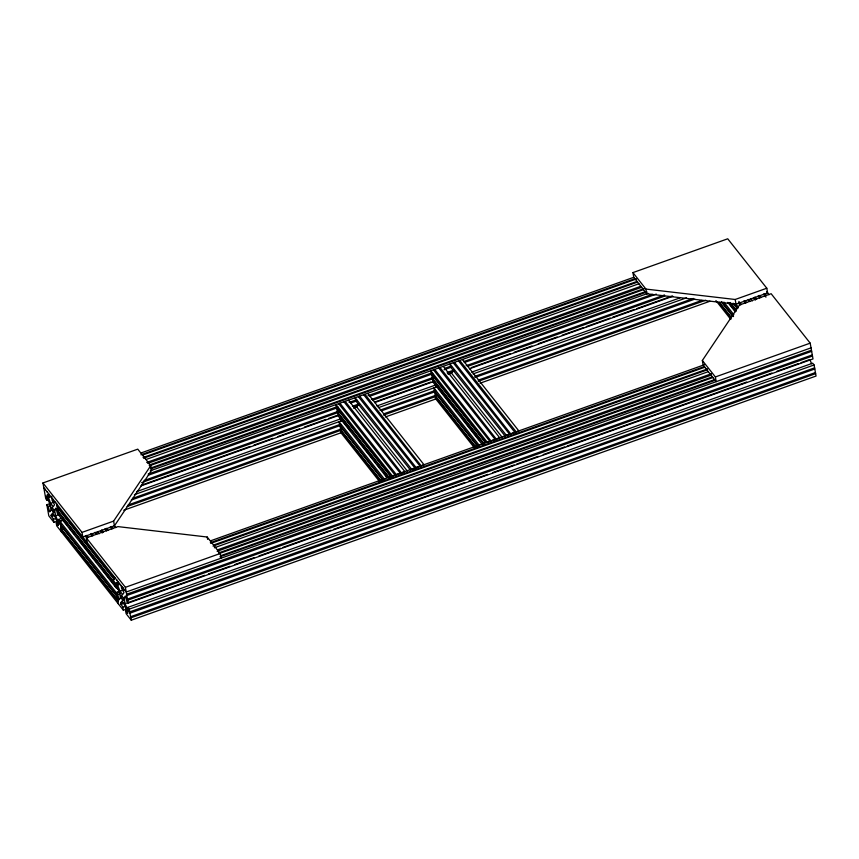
<?xml version="1.0" encoding="UTF-8"?>
<svg xmlns="http://www.w3.org/2000/svg" width="859" height="859" viewBox="0 0 859 859"><rect width="100%" height="100%" fill="white"/><g stroke="black" fill="none" stroke-linecap="round" stroke-linejoin="round"><path stroke-width="1.29" d="M118.317 603.813L116.781 595.534M401.647 473.126L345.243 401.4L344.717 402.237L343.987 401.851L400.519 473.524L401.572 473.288M421.404 466.083L365.011 394.356L364.484 395.183L363.744 394.807L420.287 466.48M491.198 441.193L434.794 369.477L434.267 370.304L433.527 369.928L490.07 441.601L490.854 441.623M496.459 439.314L440.055 367.598L439.54 368.425L438.799 368.049L495.342 439.722M510.955 434.149L454.551 362.423L454.035 363.26L453.294 362.874L509.827 434.547M432.872 378.432L432.85 381.965L482.629 444.962M337.265 407.531L336.685 408.175L337.319 411.751L389.589 477.894M58.036 507.239L57.499 507.712L58.133 511.288L114.548 582.692L115.267 586.708M42.95 482.951L82.013 532.387L113.613 521.112L150.787 465.621L137.762 449.15L42.95 482.951L45.763 498.746L47.148 500.507L46.332 495.901L49.983 504.179L51.014 509.956L49.672 511.921L48.222 506.52L46.837 504.759L54.385 501.967M82.013 532.387L82.84 537.079L114.451 525.815L151.624 470.324L150.787 465.621M702.351 360.479L715.375 376.951L716.213 381.654L703.188 365.182L702.351 360.479L739.524 304.988L771.135 293.714L810.187 343.149L811.454 350.214L126.498 594.278L127.497 599.077L812.292 354.917L811.454 350.214M353.478 408.143L356.721 406.983L358.944 403.676M448.301 374.331L451.533 373.182L453.756 369.875M57.725 520.983L53.934 522.336L53.398 519.33L51.035 515.293L52.378 513.317L55.019 516.667L58.058 524.194L58.294 525.536L56.168 522.841L56.705 525.848L123.363 610.212L127.153 608.859M58.466 519.48L59.282 524.087L55.631 515.797L54.6 510.021L55.942 508.056L57.392 513.467L116.588 588.383L115.772 583.776L116.395 584.571L119.422 592.055L120.453 597.832L119.111 599.797L117.662 594.396L58.466 519.48L60.989 518.578M814.59 367.856L815.427 372.548L130.643 616.708L129.634 611.909L814.59 367.856L814.074 364.957L812.689 363.196L127.905 607.356L128.721 611.962L125.07 603.673L124.04 597.907L125.382 595.942L126.831 601.343L128.216 603.093L813.001 358.944L812.292 354.917M123.363 610.212L122.826 607.206L120.464 603.168L121.817 601.193L124.458 604.543L127.733 613.412L125.607 610.717L128.131 609.815M516.034 432.582L516.238 431.948L459.823 360.544L459.297 361.381L458.566 360.995L515.099 432.678M396.042 475.424L396.396 474.683L339.971 403.279L339.455 404.106L338.714 403.73L395.376 475.499M58.337 512.415C59.26 509.484 56.34 513.134 58.777 515.217L58.337 512.415L114.752 583.819L115.235 582.885M118.037 600.258L61.279 528.919C60.957 525.321 61.204 524.409 59.926 521.327L63.298 520.125L67.442 525.375M386.979 477.722L338.038 415.767L338.049 412.084L337.319 411.751M381.117 480.825L340.454 429.382L340.218 424.765M475.929 447.024L435.277 395.569L434.633 392.005L435.169 391.21M117.221 596.672L60.645 525.343M484.401 444.092L432.131 377.939L431.798 373.225M61.902 532.419C60.044 531.496 63.298 528.919 61.279 528.919M379.248 481.18L341.077 432.872C339.219 431.959 342.473 429.371 340.454 429.382M474.061 447.367L435.9 399.07C434.042 398.147 437.295 395.569 435.277 395.569M118.07 601.375L61.472 530.046M632.922 272.604L727.734 238.791L766.797 288.227L767.635 292.93L736.023 304.193L646.773 293.778L633.759 277.296L632.922 272.604L645.936 289.075L646.773 293.778M141.069 452.961L633.813 277.285M140.908 454.798L634.908 278.67M142.691 455.012L636.691 278.874M143.077 457.546L637.077 281.408M143.593 458.201L637.593 282.074M146.191 459.447L638.935 283.76M51.69 497.651L52.216 500.657L54.589 504.684L53.237 506.66L50.595 503.32L47.32 494.451L49.446 497.146L51.969 496.244M146.728 462.453L640.739 286.315M147.705 463.409L641.716 287.271M149.047 465.106L644.314 288.517M149.563 465.761L643.574 289.623M151.216 467.854L645.216 291.716M150.475 468.96L646.999 291.92M48.222 506.52L50.745 505.618M150.304 470.796L648.094 293.306M148.199 474.061L337.716 406.49M349.087 402.442L356.668 399.736M368.039 395.688L431.207 373.16M445.102 368.2L450.159 366.406M464.053 361.446L652.314 294.326M148.392 475.188L337.909 407.617M350.547 403.118L356.861 400.863M369.499 396.353L432.668 373.837M444.039 369.778L451.619 367.072M464.257 362.573L656.297 294.1M49.049 511.126L51.572 510.225M54.6 510.021L57.134 509.129M143.979 480.568L338.553 411.193M352.448 406.243L358.761 403.988M371.399 399.478L432.045 377.863M447.206 372.452L453.52 370.197M466.158 365.698L664.522 294.97M141.649 482.597L338.747 412.32M353.908 406.919L358.965 405.115M372.86 400.154L433.505 378.529M447.41 373.579L453.724 371.324M467.618 366.374L664.716 296.097M51.035 515.293L53.559 514.391M51.272 516.635L55.062 515.282M55.631 515.797L59.421 514.444M141.542 485.163L250.205 446.422M253.996 445.08L272.947 438.315M277.994 436.512L299.48 428.856M304.526 427.052L326.012 419.396M328.535 418.494L337.383 415.348M375.286 401.829L430.874 382.008M471.301 367.588L510.471 353.629M514.262 352.276L531.946 345.973M538.26 343.718L557.212 336.964M562.269 335.16L583.744 327.504M586.278 326.603L610.277 318.045M612.811 317.143L634.286 309.476M636.809 308.585L672.189 295.968M140.908 485.936L339.262 415.219M374.642 402.603L432.764 381.879M469.401 368.812L672.812 296.291M53.398 519.33L55.921 518.428M136.796 491.552L341.474 418.569M376.854 405.963L436.232 384.789M471.612 372.172L680.081 297.848M63.641 519.888L59.851 521.241L61.827 532.333M134.401 494.655L342.859 420.33M378.239 407.714L437.618 386.539M472.998 373.933L686.524 297.805M382.76 479.279L339.616 424.679L339.101 421.78L342.473 420.577L349.946 430.037M478.409 446.519L434.439 390.866L433.924 387.978L437.295 386.775M132.383 498.456L339.595 424.582M380.022 410.162L435.61 390.34M474.78 376.371L693.353 298.449M131.32 500.035L341.055 425.248M381.482 410.838L435.814 391.468M474.973 377.498L694.813 299.115M128.174 504.963L340.422 429.275M383.382 413.963L436.447 395.043M478.141 380.172L701.771 300.446M127.111 506.531L341.893 429.951M383.586 415.09L436.651 396.171M478.345 381.299L705.765 300.21M123.739 510.257L342.312 432.324M385.272 417.002L435.803 398.984M480.031 383.221L709.974 301.23M645.936 289.075L735.186 299.49L766.797 288.227M87.189 542.577L86.351 537.874L117.951 526.61L207.202 537.025L220.226 553.497L221.064 558.2M210.509 540.848L704.509 364.71M395.129 475.134L392.477 476.079L336.062 404.675L336.481 407.048L392.069 477.4M396.396 474.683L400.401 473.255M401.658 472.804L404.911 471.645L348.486 400.24M414.897 468.08L358.514 396.837L359.738 396.235L416.153 467.629L415.799 468.38L411.644 469.239L355.229 397.835L355.766 400.852L410.527 470.152M416.153 467.629L420.158 466.201M421.425 465.761L424.078 464.805L367.663 393.411M489.952 441.322L487.289 442.267L430.874 370.873L431.293 373.236L486.054 442.535M491.208 440.871L495.213 439.443M496.481 438.992L499.723 437.843L443.308 366.439M509.709 434.278L506.466 435.438L450.052 364.033L450.588 367.04L505.339 436.34M510.976 433.827L514.981 432.399M516.238 431.948L518.9 431.003L462.475 359.599M210.337 542.673L704.348 366.546M210.863 543.339L704.863 367.201M213.773 544.971L707.773 368.833M213.032 546.088L707.032 369.95M214.363 547.774L708.374 371.636M217.424 549.878L711.435 373.74M217.144 551.285L711.145 375.158M218.476 552.981L712.487 376.843M219.002 553.636L713.002 377.498M86.351 537.874L125.403 587.309L220.226 553.497M715.375 376.951L810.187 343.149M118.349 582.015L118.875 585.022L116.749 582.327L116.996 583.669L120.035 591.196L123.825 589.843M120.056 591.282L116.266 592.635L117.189 595.588M116.341 592.721L119.712 591.518L102.285 569.474M220.656 555.73L714.656 379.592M219.904 556.836L715.171 380.247M117.662 594.396L120.185 593.494M811.025 347.852L126.241 592.012L43.788 487.654M126.864 595.502L811.648 351.342M118.478 599.002L121.012 598.1M124.04 597.907L126.563 597.005M127.497 599.077L127.701 600.205L812.485 356.045M120.464 603.168L122.998 602.277M120.7 604.511L124.491 603.158M125.07 603.673L204.667 575.294M208.458 573.941L229.933 566.285M234.99 564.481L253.942 557.727M258.988 555.923L280.474 548.267M282.998 547.366L331.005 530.25M333.539 529.348L464.934 482.5M468.724 481.147L487.676 474.393M492.733 472.59L514.208 464.934M516.731 464.032L538.217 456.376M543.264 454.572L564.75 446.905M567.273 446.014L746.675 382.04M752.999 379.785L771.951 373.031M776.998 371.228L798.483 363.572M801.007 362.67L809.854 359.513L811.583 363.797M122.826 607.206L125.36 606.304M127.905 607.356L129.29 609.117L814.074 364.957M130.01 613.133L814.794 368.973M130.643 616.708L130.847 617.836L815.631 373.676L816.05 376.049L131.266 620.209L126.144 613.723L125.607 610.717M336.481 407.048L337.115 407.102M56.877 504.222L57.478 506.542M434.439 390.866L435.126 391.07M114.719 582.649C111.681 581.704 115.707 578.268 113.721 577.989L57.295 506.585M815.427 372.548L815.631 373.676M766.55 291.555L769.041 294.712M764.725 293.553L766.378 295.657M763.458 294.003L765.949 297.16M759.453 295.432L761.117 297.536M758.196 295.883L759.85 297.987M754.954 297.042L756.607 299.147M753.826 297.955L755.48 300.049M750.626 298.835L752.291 300.94M748.21 299.447L749.864 301.541M744.957 300.607L746.621 302.701M743.701 301.058L745.354 303.152M738.858 301.434L741.349 304.58M738.429 302.926L740.093 305.031M735.776 303.882L738.268 307.028M734.542 304.15L737.86 308.349M733.081 303.173L737.226 308.424M730.397 302.551L736.206 309.895M729.763 302.626L736.41 311.022M729.753 304.032L732.233 307.189M733.897 309.283L735.551 311.387M727.798 302.368L735.261 311.817M723.89 302.089L733.844 314.684M721.914 301.831L733.532 316.531M721.281 301.906L732.899 316.606M719.434 302.336L731.052 317.035M718.8 302.411L731.245 318.152M715.912 300.575L730.837 319.473M451.533 373.182L502.139 437.231M431.497 374.363L485.421 442.61M432.335 379.066L483.778 444.167M438.949 388.88L453.058 406.726M454.712 408.83L456.376 410.924M462.185 418.279L479.601 440.323M433.924 387.978L479.547 445.724M434.633 392.005L477.776 446.594M435.47 396.697L475.295 447.099M356.721 406.983L407.327 471.033M336.685 408.175L391.436 477.475M337.523 412.878L388.955 477.969M359.073 441.58L372.344 458.384M374.009 460.478L375.662 462.582M377.326 464.687L378.98 466.781M383.962 473.084L387.28 477.282M339.101 421.78L384.735 479.537M339.82 425.806L382.964 480.406M340.658 430.509L380.483 480.9M114.204 525.504L115.858 527.598M111.541 526.449L113.205 528.543M110.285 526.9L111.938 528.994M106.28 528.328L107.933 530.422M105.013 528.779L106.677 530.873M101.77 529.928L103.434 532.032M100.643 530.841L102.307 532.945M97.443 531.732L99.107 533.826M95.027 532.333L96.691 534.438M91.784 533.493L93.438 535.597M90.517 533.944L92.181 536.037M86.512 535.372L88.176 537.476M85.256 535.823L86.909 537.917M57.499 507.712L113.914 579.116L113.227 575.53M120.035 591.196L122.676 594.535L124.018 592.56L121.656 588.533L121.119 585.527M69.107 527.469L70.76 529.573M72.424 531.678L74.078 533.772M79.887 541.127L93.159 557.921M94.823 560.025L96.476 562.119M60.441 524.215L116.856 595.62M53.934 522.336L48.813 515.851L46.837 504.759M124.63 589.961L125.146 590.627M122.461 587.212L122.977 587.878M116.491 579.664L117.007 580.319M114.322 576.915L114.838 577.57M55.191 502.086L55.717 502.74M53.022 499.337L53.537 500.002M47.052 491.788L47.567 492.443M44.883 489.039L45.398 489.694M735.186 299.49L736.023 304.193M207.202 537.025L207.62 539.377M113.613 521.112L114.451 525.815M125.403 587.309L126.66 594.374M127.701 600.205L128.216 603.093M129.29 609.117L129.806 612.005M130.847 617.836L131.266 620.209M56.801 504.126L58.068 511.202M48.909 494.129L49.446 497.146M51.669 508.549A3.017 0.719 70.4 0 0 53.752 512.844A3.017 0.719 70.4 0 0 53 508.582A3.017 0.719 70.4 0 0 51.669 508.549M121.108 596.425A3.017 0.719 70.4 0 0 123.191 600.72A3.017 0.719 70.4 0 0 122.429 596.457A3.017 0.719 70.4 0 0 121.108 596.425"/></g></svg>
